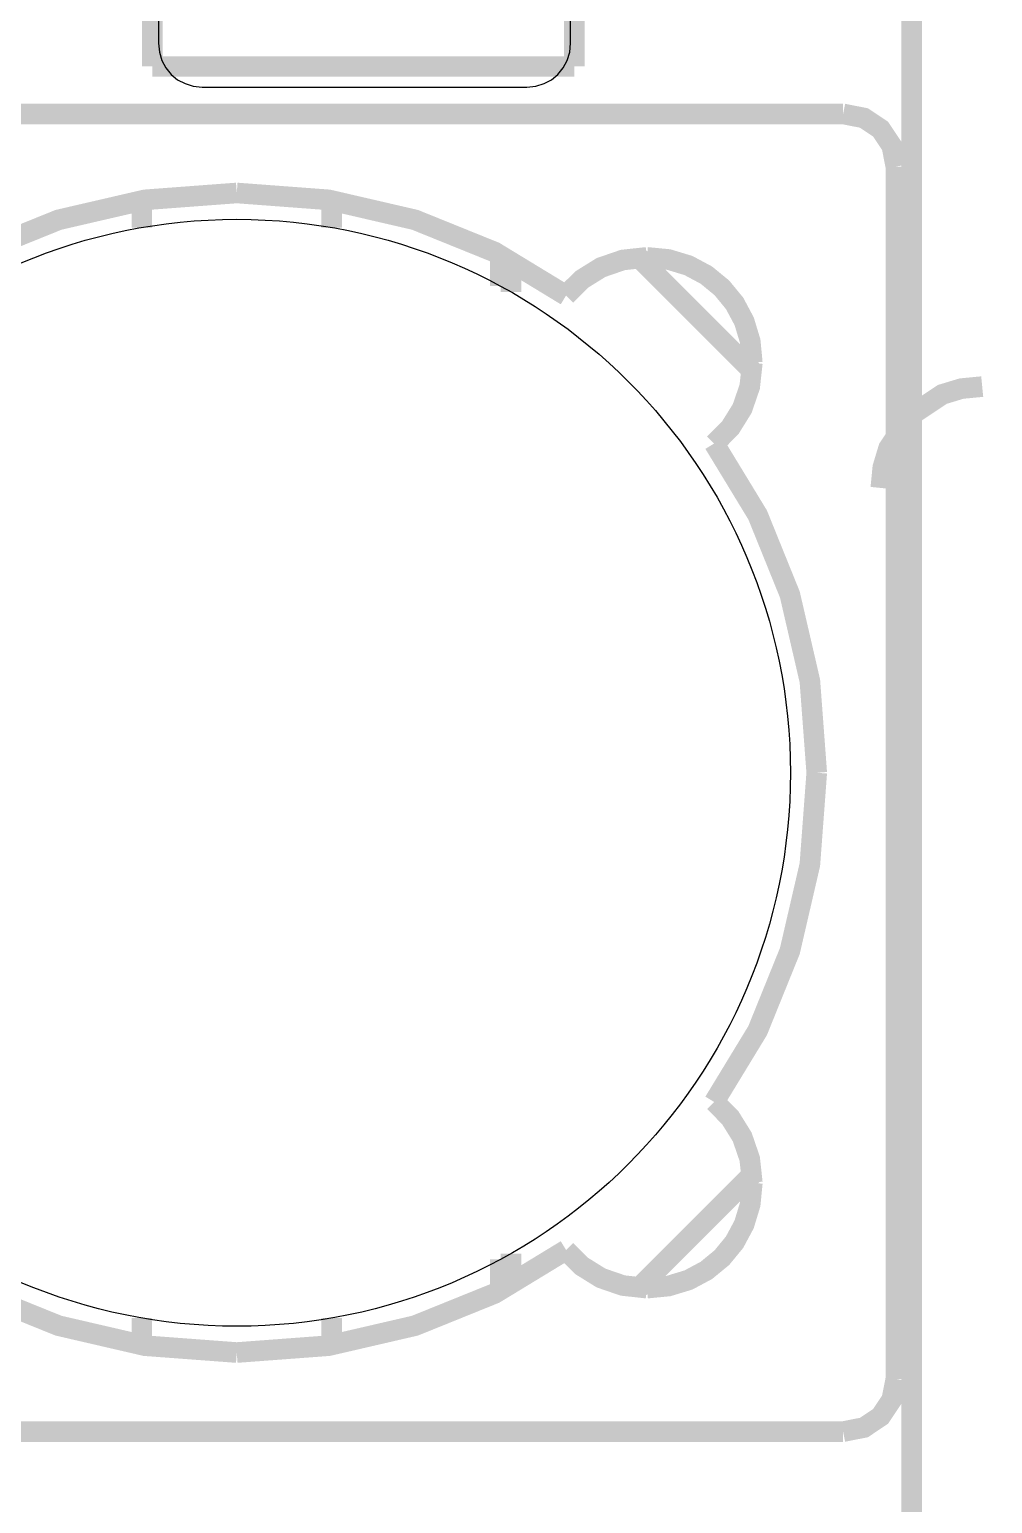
# Model space of a CAD drawing. Header units: millimetres. Extents: x 123.5 to 144.3, y 105.4 to 121.6.
# Drawn here: x 130.385 to 131.226, y 113.817 to 115.105 of the extents above; entities that cross this region are included whole.
import ezdxf

# ---------------------------------------------------------------- set-up
doc = ezdxf.new("R2010")
doc.units = ezdxf.units.MM
doc.layers.add('DESC', color=250, linetype='Continuous')

# ---------------------------------------------------------------- blocks, each defined once
blk = doc.blocks.new('isplay')
at = {"const_width": 0.012}
for points in [[(134.89612, 116.8529), (134.89612, 117.2214)], [(135.14179, 116.8529), (135.14179, 117.2214), (134.89612, 117.2214)], [(134.89612, 116.8529), (134.89612, 117.2214)], [(135.14179, 116.8529), (135.14179, 117.2214), (134.89612, 117.2214)], [(134.89612, 116.8529), (134.89612, 117.2214)], [(135.14179, 116.8529), (135.14179, 117.2214), (134.89612, 117.2214)], [(135.33833, 117.17841), (135.33833, 115.02881)], [(135.33833, 117.17841), (135.33833, 115.02881)], [(135.33833, 117.17841), (135.33833, 115.02881)], [(135.14179, 116.8529), (134.89612, 116.8529)], [(135.14179, 116.8529), (134.89612, 116.8529)], [(135.14179, 116.8529), (134.89612, 116.8529)], [(135.29841, 116.82526), (134.59211, 116.82526)], [(135.29841, 116.82526), (134.59211, 116.82526)], [(135.29841, 116.82526), (134.59211, 116.82526)], [(135.29841, 116.82526), (135.31049, 116.82289), (135.32024, 116.81639), (135.32675, 116.80664), (135.32912, 116.79455)], [(135.29841, 116.82526), (135.31049, 116.82289), (135.32024, 116.81639), (135.32675, 116.80664), (135.32912, 116.79455)], [(135.29841, 116.82526), (135.31049, 116.82289), (135.32024, 116.81639), (135.32675, 116.80664), (135.32912, 116.79455)], [(135.32912, 116.08825), (135.32912, 116.79455)], [(135.32912, 116.08825), (135.32912, 116.79455)], [(135.32912, 116.08825), (135.32912, 116.79455)], [(134.94526, 116.7792), (134.89178, 116.77519), (134.84144, 116.76354), (134.79506, 116.74478), (134.75344, 116.71946)], [(134.94526, 116.7792), (134.89178, 116.77519), (134.84144, 116.76354), (134.79506, 116.74478), (134.75344, 116.71946)], [(134.94526, 116.7792), (134.89178, 116.77519), (134.84144, 116.76354), (134.79506, 116.74478), (134.75344, 116.71946)], [(134.88998, 116.77465), (134.88998, 116.75907)], [(134.88998, 116.77465), (134.88998, 116.75907)], [(134.88998, 116.77465), (134.88998, 116.75907)], [(134.94526, 116.7792), (134.99874, 116.77519), (135.04907, 116.76354), (135.09545, 116.74478), (135.13707, 116.71946)], [(134.94526, 116.7792), (134.99874, 116.77519), (135.04907, 116.76354), (135.09545, 116.74478), (135.13707, 116.71946)], [(134.94526, 116.7792), (134.99874, 116.77519), (135.04907, 116.76354), (135.09545, 116.74478), (135.13707, 116.71946)], [(135.00053, 116.75907), (135.00053, 116.77465)], [(135.00053, 116.75907), (135.00053, 116.77465)], [(135.00053, 116.75907), (135.00053, 116.77465)], [(135.0988, 116.72494), (135.0988, 116.74229)], [(135.0988, 116.72494), (135.0988, 116.74229)], [(135.0988, 116.72494), (135.0988, 116.74229)], [(135.18411, 116.74168), (135.17016, 116.74016), (135.15743, 116.73578), (135.14625, 116.72883), (135.13693, 116.71957)], [(135.18411, 116.74168), (135.17016, 116.74016), (135.15743, 116.73578), (135.14625, 116.72883), (135.13693, 116.71957)], [(135.18411, 116.74168), (135.17016, 116.74016), (135.15743, 116.73578), (135.14625, 116.72883), (135.13693, 116.71957)], [(135.17949, 116.7415), (135.24536, 116.67563)], [(135.17949, 116.7415), (135.24536, 116.67563)], [(135.17949, 116.7415), (135.24536, 116.67563)], [(135.18411, 116.74168), (135.19667, 116.74046), (135.20829, 116.73694), (135.21873, 116.73136), (135.22778, 116.72392), (135.23521, 116.71488), (135.24079, 116.70443), (135.24431, 116.69282), (135.24553, 116.68026)], [(135.18411, 116.74168), (135.19667, 116.74046), (135.20829, 116.73694), (135.21873, 116.73136), (135.22778, 116.72392), (135.23521, 116.71488), (135.24079, 116.70443), (135.24431, 116.69282), (135.24553, 116.68026)], [(135.18411, 116.74168), (135.19667, 116.74046), (135.20829, 116.73694), (135.21873, 116.73136), (135.22778, 116.72392), (135.23521, 116.71488), (135.24079, 116.70443), (135.24431, 116.69282), (135.24553, 116.68026)], [(135.10494, 116.72153), (135.10494, 116.73907)], [(135.10494, 116.72153), (135.10494, 116.73907)], [(135.10494, 116.72153), (135.10494, 116.73907)], [(135.22343, 116.63308), (135.23268, 116.64239), (135.23963, 116.65358), (135.24401, 116.66631), (135.24553, 116.68026)], [(135.22343, 116.63308), (135.23268, 116.64239), (135.23963, 116.65358), (135.24401, 116.66631), (135.24553, 116.68026)], [(135.22343, 116.63308), (135.23268, 116.64239), (135.23963, 116.65358), (135.24401, 116.66631), (135.24553, 116.68026)], [(135.32036, 116.60734), (135.32154, 116.61941), (135.32492, 116.63058), (135.33743, 116.64932), (135.35618, 116.66184), (135.36734, 116.66522), (135.37942, 116.66639)], [(135.32036, 116.60734), (135.32154, 116.61941), (135.32492, 116.63058), (135.33743, 116.64932), (135.35618, 116.66184), (135.36734, 116.66522), (135.37942, 116.66639)], [(135.32036, 116.60734), (135.32154, 116.61941), (135.32492, 116.63058), (135.33743, 116.64932), (135.35618, 116.66184), (135.36734, 116.66522), (135.37942, 116.66639)], [(135.22331, 116.63322), (135.24863, 116.5916), (135.26739, 116.54522), (135.27905, 116.49488), (135.28305, 116.4414)], [(135.22331, 116.63322), (135.24863, 116.5916), (135.26739, 116.54522), (135.27905, 116.49488), (135.28305, 116.4414)], [(135.22331, 116.63322), (135.24863, 116.5916), (135.26739, 116.54522), (135.27905, 116.49488), (135.28305, 116.4414)], [(135.22331, 116.24959), (135.24863, 116.29121), (135.26739, 116.33759), (135.27905, 116.38792), (135.28305, 116.4414)], [(135.22331, 116.24959), (135.24863, 116.29121), (135.26739, 116.33759), (135.27905, 116.38792), (135.28305, 116.4414)], [(135.22331, 116.24959), (135.24863, 116.29121), (135.26739, 116.33759), (135.27905, 116.38792), (135.28305, 116.4414)], [(135.22343, 116.24973), (135.23268, 116.24041), (135.23963, 116.22923), (135.24401, 116.2165), (135.24553, 116.20255)], [(135.22343, 116.24973), (135.23268, 116.24041), (135.23963, 116.22923), (135.24401, 116.2165), (135.24553, 116.20255)], [(135.22343, 116.24973), (135.23268, 116.24041), (135.23963, 116.22923), (135.24401, 116.2165), (135.24553, 116.20255)], [(135.24536, 116.20717), (135.17949, 116.1413)], [(135.24536, 116.20717), (135.17949, 116.1413)], [(135.24536, 116.20717), (135.17949, 116.1413)], [(135.18411, 116.14113), (135.19667, 116.14235), (135.20829, 116.14587), (135.21873, 116.15145), (135.22778, 116.15888), (135.23521, 116.16793), (135.24079, 116.17838), (135.24431, 116.18999), (135.24553, 116.20255)], [(135.18411, 116.14113), (135.19667, 116.14235), (135.20829, 116.14587), (135.21873, 116.15145), (135.22778, 116.15888), (135.23521, 116.16793), (135.24079, 116.17838), (135.24431, 116.18999), (135.24553, 116.20255)], [(135.18411, 116.14113), (135.19667, 116.14235), (135.20829, 116.14587), (135.21873, 116.15145), (135.22778, 116.15888), (135.23521, 116.16793), (135.24079, 116.17838), (135.24431, 116.18999), (135.24553, 116.20255)], [(134.94526, 116.10361), (134.89178, 116.10761), (134.84144, 116.11927), (134.79506, 116.13803), (134.75344, 116.16335)], [(134.94526, 116.10361), (134.89178, 116.10761), (134.84144, 116.11927), (134.79506, 116.13803), (134.75344, 116.16335)], [(134.94526, 116.10361), (134.89178, 116.10761), (134.84144, 116.11927), (134.79506, 116.13803), (134.75344, 116.16335)], [(134.94526, 116.10361), (134.99874, 116.10761), (135.04907, 116.11927), (135.09545, 116.13803), (135.13707, 116.16335)], [(134.94526, 116.10361), (134.99874, 116.10761), (135.04907, 116.11927), (135.09545, 116.13803), (135.13707, 116.16335)], [(134.94526, 116.10361), (134.99874, 116.10761), (135.04907, 116.11927), (135.09545, 116.13803), (135.13707, 116.16335)], [(135.0988, 116.14052), (135.0988, 116.15787)], [(135.0988, 116.14052), (135.0988, 116.15787)], [(135.0988, 116.14052), (135.0988, 116.15787)], [(135.10494, 116.14374), (135.10494, 116.16128)], [(135.10494, 116.14374), (135.10494, 116.16128)], [(135.10494, 116.14374), (135.10494, 116.16128)], [(135.18411, 116.14113), (135.17016, 116.14265), (135.15743, 116.14703), (135.14625, 116.15398), (135.13693, 116.16323)], [(135.18411, 116.14113), (135.17016, 116.14265), (135.15743, 116.14703), (135.14625, 116.15398), (135.13693, 116.16323)], [(135.18411, 116.14113), (135.17016, 116.14265), (135.15743, 116.14703), (135.14625, 116.15398), (135.13693, 116.16323)], [(134.88998, 116.12374), (134.88998, 116.10816)], [(134.88998, 116.12374), (134.88998, 116.10816)], [(134.88998, 116.12374), (134.88998, 116.10816)], [(135.00053, 116.10816), (135.00053, 116.12374)], [(135.00053, 116.10816), (135.00053, 116.12374)], [(135.00053, 116.10816), (135.00053, 116.12374)], [(135.29841, 116.05754), (135.31049, 116.05991), (135.32024, 116.06642), (135.32675, 116.07617), (135.32912, 116.08825)], [(135.29841, 116.05754), (135.31049, 116.05991), (135.32024, 116.06642), (135.32675, 116.07617), (135.32912, 116.08825)], [(135.29841, 116.05754), (135.31049, 116.05991), (135.32024, 116.06642), (135.32675, 116.07617), (135.32912, 116.08825)], [(134.59211, 116.05754), (135.29841, 116.05754)], [(134.59211, 116.05754), (135.29841, 116.05754)], [(134.59211, 116.05754), (135.29841, 116.05754)]]:
    blk.add_lwpolyline(points, dxfattribs=at)
blk.add_lwpolyline([(134.89967, 117.19041), (134.89967, 116.86641), (134.90017, 116.8612), (134.90163, 116.85638), (134.90395, 116.85204), (134.90704, 116.84828), (134.91079, 116.8452), (134.91513, 116.84288), (134.91995, 116.84142), (134.92517, 116.84091), (135.11417, 116.84091), (135.11938, 116.84142), (135.1242, 116.84288), (135.12854, 116.8452), (135.13229, 116.84828), (135.13538, 116.85204), (135.1377, 116.85638), (135.13916, 116.8612), (135.13967, 116.86641), (135.13967, 116.86641), (135.13967, 117.19041)])
blk.add_circle((134.94526, 116.4414), 0.32244)
blk.add_circle((134.94526, 116.4414), 0.32244)
blk.add_circle((134.94526, 116.4414), 0.32244)

msp = doc.modelspace()

# ---------------------------------------------------------------- block references
at = {"layer": 'DESC', "xscale": 1.5, "yscale": 1.5, "zscale": 1.5}
msp.add_blockref('isplay', (-71.852, -60.2069), dxfattribs=at)

doc.saveas('drawing.dxf')
